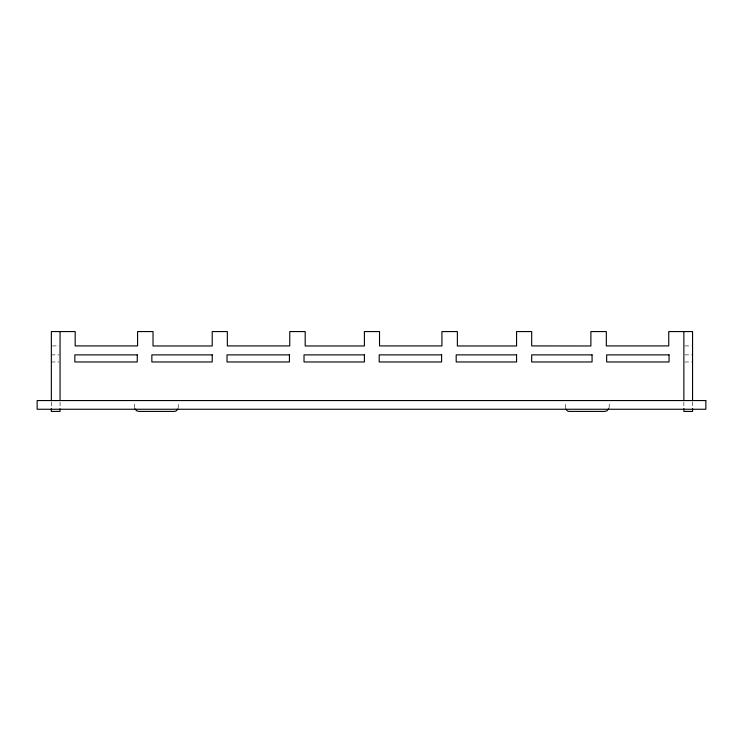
<?xml version="1.0" encoding="UTF-8"?>
<svg xmlns="http://www.w3.org/2000/svg" width="743" height="743" viewBox="0 0 743 743"><rect width="100%" height="100%" fill="white"/><g stroke="black" fill="none" stroke-linecap="round" stroke-linejoin="round"><path stroke-width="0.56" stroke-dasharray="3.71 2.79" d="M178.181 408.148L178.422 402.334M609.074 407.805L609.344 402.177M52.437 345.922L58.966 345.922M684.953 345.922L691.473 345.922M51.351 354.875L58.966 354.875M684.953 354.875L692.56 354.875M51.351 361.971L58.966 361.971M684.953 361.971L692.56 361.971M565.423 408.148L565.191 402.334M134.529 407.805L134.269 402.177M692.56 402.037L692.56 408.186M683.866 402.037L683.866 408.186M60.053 402.177L60.053 408.148M51.351 402.177L51.351 408.148"/><path stroke-width="1.11" d="M177.865 409.003L176.267 410.888L174.819 411.408L139.145 411.427L136.647 410.833L134.882 408.743M608.721 408.743L606.957 410.833L604.468 411.427L568.794 411.408L567.346 410.888L565.748 409.003M692.56 400.793L692.56 331.573L668.746 331.573L668.746 345.922L606.325 345.922L606.325 331.573L590.889 331.573L590.889 345.978L531.691 345.922L531.691 331.573L516.571 331.573L516.571 345.978L457.372 345.978L457.372 331.573L441.927 331.573L441.927 345.922L379.515 345.922L379.515 331.573L364.395 331.573L364.395 345.978L305.197 345.978L305.197 331.573L289.761 331.573L289.761 345.922L227.339 345.922L227.339 331.573L212.219 331.573L212.219 345.978L153.03 345.978L153.03 331.573L137.585 331.573L137.585 345.922L75.173 345.922L75.173 331.573L51.351 331.573L51.351 400.793M692.56 408.641L692.56 411.427L683.866 411.427L683.866 408.641M683.866 331.573L683.866 400.551M60.053 331.573L60.053 400.551M60.053 408.743L60.053 411.408L51.351 411.427L51.351 408.743M137.26 354.875L74.848 354.875L74.848 361.971L137.26 361.971L137.26 354.875M212.219 354.875L151.851 354.875L151.851 361.971L212.219 361.971L212.219 354.875M289.436 354.875L227.024 354.875L227.024 361.971L289.436 361.971L289.436 354.875M364.395 354.875L304.017 354.875L304.017 361.971L364.395 361.971L364.395 354.875M441.611 354.875L379.199 354.875L379.199 361.971L441.611 361.971L441.611 354.875M516.571 354.875L456.193 354.875L456.193 361.971L516.571 361.971L516.571 354.875M592.069 354.875L531.691 354.875L531.691 361.971L592.069 361.971L592.069 354.875M669.062 354.875L606.65 354.875L606.65 361.971L669.062 361.971L669.062 354.875M705.85 400.551L37.15 400.551L37.15 409.254L705.85 409.254L705.85 400.551"/></g></svg>
